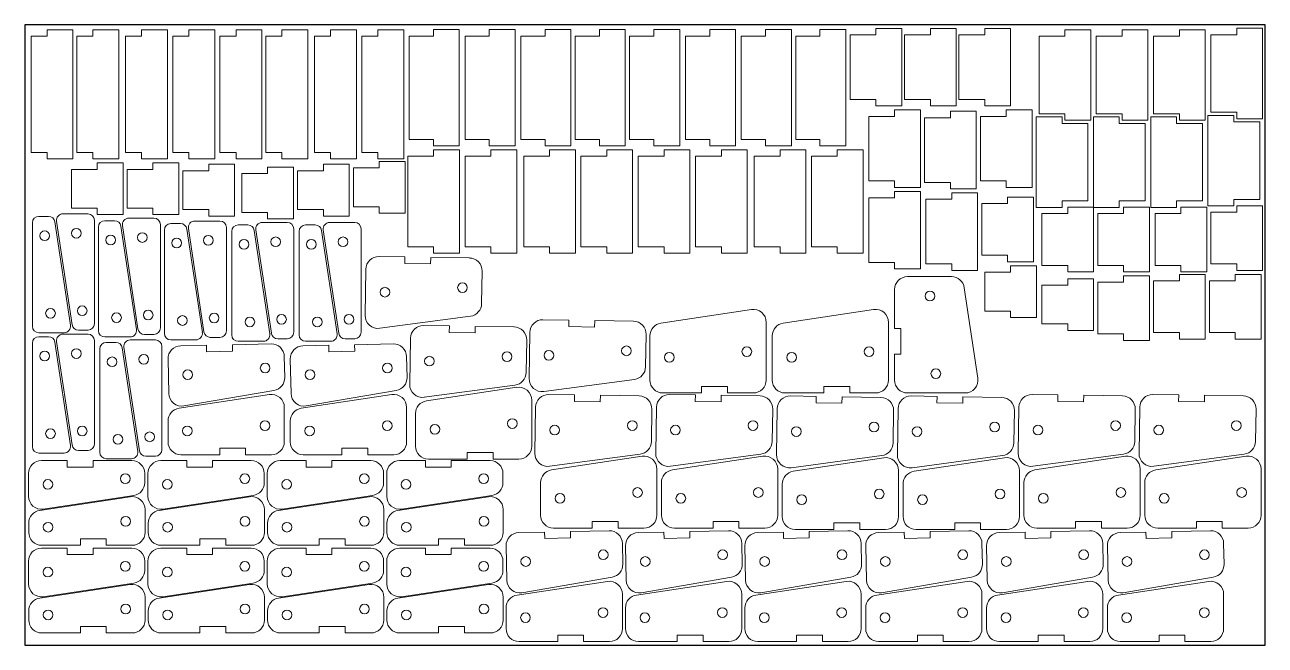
# Model space of a CAD drawing. Header units: inches. Extents: x 0 to 73.3, y 0 to 24.6.
# Drawn here: x 24.66 to 48.66, y 0.06 to 12.06 of the extents above; entities that cross this region are included whole.
import ezdxf

# ---------------------------------------------------------------- set-up
doc = ezdxf.new("R2010")
doc.units = ezdxf.units.IN
doc.header["$MEASUREMENT"] = 0

msp = doc.modelspace()

# ---------------------------------------------------------------- linework, layer by layer
at = {"color": 7, "linetype": 'Continuous', "lineweight": 15}
for p, q in [((24.785, 11.838), (25.097, 11.838)), ((24.785, 9.588), (24.785, 11.838)), ((25.597, 11.963), (25.097, 11.963)), ((25.097, 11.963), (25.097, 11.838)), ((25.597, 9.463), (25.597, 11.963)), ((25.671, 11.838), (25.984, 11.838)), ((25.671, 9.588), (25.671, 11.838)), ((26.484, 11.963), (25.984, 11.963)), ((25.984, 11.963), (25.984, 11.838)), ((26.484, 9.463), (26.484, 11.963)), ((26.613, 11.838), (26.925, 11.838)), ((26.613, 9.588), (26.613, 11.838)), ((27.425, 11.963), (26.925, 11.963)), ((26.925, 11.963), (26.925, 11.838)), ((27.425, 9.463), (27.425, 11.963)), ((27.527, 11.838), (27.839, 11.838)), ((27.527, 9.588), (27.527, 11.838)), ((28.339, 11.963), (27.839, 11.963)), ((27.839, 11.963), (27.839, 11.838)), ((28.339, 9.463), (28.339, 11.963)), ((28.441, 11.838), (28.754, 11.838)), ((28.441, 9.588), (28.441, 11.838)), ((29.254, 11.963), (28.754, 11.963)), ((28.754, 11.963), (28.754, 11.838)), ((29.254, 9.463), (29.254, 11.963)), ((29.327, 11.838), (29.64, 11.838)), ((29.327, 9.588), (29.327, 11.838)), ((30.14, 11.963), (29.64, 11.963)), ((29.64, 11.963), (29.64, 11.838)), ((30.14, 9.463), (30.14, 11.963)), ((30.269, 11.838), (30.582, 11.838)), ((30.269, 9.588), (30.269, 11.838)), ((31.082, 11.963), (30.582, 11.963)), ((30.582, 11.963), (30.582, 11.838)), ((31.082, 9.463), (31.082, 11.963)), ((31.183, 11.838), (31.496, 11.838)), ((31.183, 9.588), (31.183, 11.838)), ((31.996, 11.963), (31.496, 11.963)), ((31.496, 11.963), (31.496, 11.838)), ((31.996, 9.463), (31.996, 11.963)), ((32.102, 11.839), (32.571, 11.839)), ((32.102, 9.839), (32.102, 11.839)), ((33.071, 11.964), (32.571, 11.964)), ((32.571, 11.964), (32.571, 11.839)), ((33.071, 9.714), (33.071, 11.964)), ((33.182, 11.839), (33.651, 11.839)), ((33.182, 9.839), (33.182, 11.839)), ((34.151, 11.964), (33.651, 11.964)), ((33.651, 11.964), (33.651, 11.839)), ((34.151, 9.714), (34.151, 11.964)), ((34.262, 11.839), (34.731, 11.839)), ((34.262, 9.839), (34.262, 11.839)), ((35.231, 11.964), (34.731, 11.964)), ((34.731, 11.964), (34.731, 11.839)), ((35.231, 9.714), (35.231, 11.964)), ((35.315, 11.839), (35.784, 11.839)), ((35.315, 9.839), (35.315, 11.839)), ((36.284, 11.964), (35.784, 11.964)), ((35.784, 11.964), (35.784, 11.839)), ((36.284, 9.714), (36.284, 11.964)), ((36.367, 11.839), (36.836, 11.839)), ((36.367, 9.839), (36.367, 11.839)), ((37.336, 11.964), (36.836, 11.964)), ((36.836, 11.964), (36.836, 11.839)), ((37.336, 9.714), (37.336, 11.964)), ((37.448, 11.839), (37.916, 11.839)), ((37.448, 9.839), (37.448, 11.839)), ((38.416, 11.964), (37.916, 11.964)), ((37.916, 11.964), (37.916, 11.839)), ((38.416, 9.714), (38.416, 11.964)), ((38.528, 11.839), (38.997, 11.839)), ((38.528, 9.839), (38.528, 11.839)), ((39.497, 11.964), (38.997, 11.964)), ((38.997, 11.964), (38.997, 11.839)), ((39.497, 9.714), (39.497, 11.964)), ((39.581, 11.839), (40.049, 11.839)), ((39.581, 9.839), (39.581, 11.839)), ((40.549, 11.964), (40.049, 11.964)), ((40.049, 11.964), (40.049, 11.839)), ((40.549, 9.714), (40.549, 11.964)), ((40.633, 11.864), (41.133, 11.864)), ((40.633, 11.864), (40.633, 10.614)), ((41.633, 11.989), (41.133, 11.989)), ((41.133, 11.989), (41.133, 11.864)), ((41.633, 11.989), (41.633, 10.489)), ((41.686, 11.864), (42.186, 11.864)), ((41.686, 11.864), (41.686, 10.614)), ((42.686, 11.989), (42.186, 11.989)), ((42.186, 11.989), (42.186, 11.864)), ((42.686, 11.989), (42.686, 10.489)), ((42.738, 11.864), (43.238, 11.864)), ((42.738, 11.864), (42.738, 10.614)), ((43.738, 11.989), (43.238, 11.989)), ((43.238, 11.989), (43.238, 11.864)), ((43.738, 11.989), (43.738, 10.489)), ((44.289, 11.837), (44.789, 11.837)), ((44.289, 11.837), (44.289, 10.337)), ((45.289, 11.962), (44.789, 11.962)), ((44.789, 11.962), (44.789, 11.837)), ((45.289, 11.962), (45.289, 10.212)), ((45.397, 11.837), (45.897, 11.837)), ((45.397, 11.837), (45.397, 10.337)), ((46.397, 11.962), (45.897, 11.962)), ((45.897, 11.962), (45.897, 11.837)), ((46.397, 11.962), (46.397, 10.212)), ((46.505, 11.837), (47.005, 11.837)), ((46.505, 11.837), (46.505, 10.337)), ((47.505, 11.962), (47.005, 11.962)), ((47.005, 11.962), (47.005, 11.837)), ((47.505, 11.962), (47.505, 10.212)), ((47.613, 11.865), (48.113, 11.865)), ((47.613, 11.865), (47.613, 10.365)), ((48.613, 11.99), (48.113, 11.99)), ((48.113, 11.99), (48.113, 11.865)), ((48.613, 11.99), (48.613, 10.24)), ((40.633, 10.614), (41.133, 10.614)), ((41.133, 10.489), (41.133, 10.614)), ((41.686, 10.614), (42.186, 10.614)), ((42.186, 10.489), (42.186, 10.614)), ((42.738, 10.614), (43.238, 10.614)), ((43.238, 10.489), (43.238, 10.614)), ((41.633, 10.489), (41.133, 10.489)), ((41.993, 10.412), (41.493, 10.412)), ((41.493, 10.412), (41.493, 10.287)), ((41.993, 10.412), (41.993, 8.912)), ((42.686, 10.489), (42.186, 10.489)), ((43.073, 10.385), (42.573, 10.385)), ((42.573, 10.385), (42.573, 10.26)), ((43.073, 10.385), (43.073, 8.885)), ((43.738, 10.489), (43.238, 10.489)), ((44.154, 10.412), (43.654, 10.412)), ((43.654, 10.412), (43.654, 10.287)), ((44.154, 10.412), (44.154, 8.912)), ((44.289, 10.337), (44.789, 10.337)), ((44.789, 10.212), (44.789, 10.337)), ((45.397, 10.337), (45.897, 10.337)), ((45.897, 10.212), (45.897, 10.337)), ((46.505, 10.337), (47.005, 10.337)), ((47.005, 10.212), (47.005, 10.337)), ((47.613, 10.365), (48.113, 10.365)), ((48.113, 10.24), (48.113, 10.365)), ((40.993, 10.287), (41.493, 10.287)), ((40.993, 10.287), (40.993, 9.037)), ((42.073, 10.26), (42.573, 10.26)), ((42.073, 10.26), (42.073, 9.01)), ((43.154, 10.287), (43.654, 10.287)), ((43.154, 10.287), (43.154, 9.037)), ((44.234, 10.275), (44.734, 10.275)), ((44.234, 8.525), (44.234, 10.275)), ((44.734, 10.275), (44.734, 10.15)), ((45.234, 10.15), (44.734, 10.15)), ((45.289, 10.212), (44.789, 10.212)), ((45.234, 8.65), (45.234, 10.15)), ((45.342, 10.275), (45.842, 10.275)), ((45.342, 8.525), (45.342, 10.275)), ((45.842, 10.275), (45.842, 10.15)), ((46.342, 10.15), (45.842, 10.15)), ((46.397, 10.212), (45.897, 10.212)), ((46.342, 8.65), (46.342, 10.15)), ((46.45, 10.275), (46.95, 10.275)), ((46.45, 8.525), (46.45, 10.275)), ((46.95, 10.275), (46.95, 10.15)), ((47.45, 10.15), (46.95, 10.15)), ((47.505, 10.212), (47.005, 10.212)), ((47.45, 8.65), (47.45, 10.15)), ((47.558, 10.303), (48.058, 10.303)), ((47.558, 8.553), (47.558, 10.303)), ((48.058, 10.303), (48.058, 10.178)), ((48.558, 10.178), (48.058, 10.178)), ((48.613, 10.24), (48.113, 10.24)), ((48.558, 8.678), (48.558, 10.178)), ((32.571, 9.839), (32.102, 9.839)), ((32.571, 9.839), (32.571, 9.714)), ((33.071, 9.714), (32.571, 9.714)), ((33.074, 9.64), (32.574, 9.64)), ((32.574, 9.64), (32.574, 9.515)), ((33.074, 9.64), (33.074, 7.64)), ((33.651, 9.839), (33.182, 9.839)), ((33.651, 9.839), (33.651, 9.714)), ((34.151, 9.714), (33.651, 9.714)), ((34.182, 9.64), (33.682, 9.64)), ((33.682, 9.64), (33.682, 9.515)), ((34.182, 9.64), (34.182, 7.64)), ((34.731, 9.839), (34.262, 9.839)), ((34.731, 9.839), (34.731, 9.714)), ((35.231, 9.714), (34.731, 9.714)), ((35.318, 9.64), (34.818, 9.64)), ((34.818, 9.64), (34.818, 9.515)), ((35.784, 9.839), (35.315, 9.839)), ((35.318, 9.64), (35.318, 7.64)), ((35.784, 9.839), (35.784, 9.714)), ((36.284, 9.714), (35.784, 9.714)), ((36.426, 9.64), (35.926, 9.64)), ((35.926, 9.64), (35.926, 9.515)), ((36.836, 9.839), (36.367, 9.839)), ((36.426, 9.64), (36.426, 7.64)), ((36.836, 9.839), (36.836, 9.714)), ((37.336, 9.714), (36.836, 9.714)), ((37.534, 9.64), (37.034, 9.64)), ((37.034, 9.64), (37.034, 9.515)), ((37.916, 9.839), (37.448, 9.839)), ((37.534, 9.64), (37.534, 7.64)), ((37.916, 9.839), (37.916, 9.714)), ((38.416, 9.714), (37.916, 9.714)), ((38.642, 9.64), (38.142, 9.64)), ((38.142, 9.64), (38.142, 9.515)), ((38.997, 9.839), (38.528, 9.839)), ((38.642, 9.64), (38.642, 7.64)), ((38.997, 9.839), (38.997, 9.714)), ((39.497, 9.714), (38.997, 9.714)), ((39.777, 9.64), (39.277, 9.64)), ((39.277, 9.64), (39.277, 9.515)), ((40.049, 9.839), (39.581, 9.839)), ((39.777, 9.64), (39.777, 7.64)), ((40.049, 9.839), (40.049, 9.714)), ((40.549, 9.714), (40.049, 9.714)), ((40.885, 9.64), (40.385, 9.64)), ((40.385, 9.64), (40.385, 9.515)), ((40.885, 9.64), (40.885, 7.64)), ((25.097, 9.588), (24.785, 9.588)), ((25.097, 9.463), (25.097, 9.588)), ((25.597, 9.463), (25.097, 9.463)), ((25.984, 9.588), (25.671, 9.588)), ((25.984, 9.463), (25.984, 9.588)), ((26.484, 9.463), (25.984, 9.463)), ((26.565, 9.387), (26.065, 9.387)), ((26.065, 9.387), (26.065, 9.262)), ((26.565, 9.387), (26.565, 8.387)), ((26.925, 9.588), (26.613, 9.588)), ((26.925, 9.463), (26.925, 9.588)), ((27.425, 9.463), (26.925, 9.463)), ((27.645, 9.387), (27.145, 9.387)), ((27.145, 9.387), (27.145, 9.262)), ((27.839, 9.588), (27.527, 9.588)), ((27.645, 9.387), (27.645, 8.387)), ((27.839, 9.463), (27.839, 9.588)), ((28.339, 9.463), (27.839, 9.463)), ((28.754, 9.588), (28.441, 9.588)), ((28.754, 9.463), (28.754, 9.588)), ((29.254, 9.463), (28.754, 9.463)), ((29.64, 9.588), (29.327, 9.588)), ((29.64, 9.463), (29.64, 9.588)), ((30.14, 9.463), (29.64, 9.463)), ((30.582, 9.588), (30.269, 9.588)), ((30.582, 9.463), (30.582, 9.588)), ((31.082, 9.463), (30.582, 9.463)), ((31.496, 9.588), (31.183, 9.588)), ((31.496, 9.463), (31.496, 9.588)), ((31.996, 9.463), (31.496, 9.463)), ((32.022, 9.414), (31.522, 9.414)), ((31.522, 9.414), (31.522, 9.289)), ((32.022, 9.414), (32.022, 8.414)), ((32.074, 9.515), (32.574, 9.515)), ((32.074, 9.515), (32.074, 7.765)), ((33.182, 9.515), (33.682, 9.515)), ((33.182, 9.515), (33.182, 7.765)), ((34.318, 9.515), (34.818, 9.515)), ((34.318, 9.515), (34.318, 7.765)), ((35.426, 9.515), (35.926, 9.515)), ((35.426, 9.515), (35.426, 7.765)), ((36.534, 9.515), (37.034, 9.515)), ((36.534, 9.515), (36.534, 7.765)), ((37.642, 9.515), (38.142, 9.515)), ((37.642, 9.515), (37.642, 7.765)), ((38.777, 9.515), (39.277, 9.515)), ((38.777, 9.515), (38.777, 7.765)), ((39.885, 9.515), (40.385, 9.515)), ((39.885, 9.515), (39.885, 7.765)), ((25.565, 9.262), (26.065, 9.262)), ((25.565, 9.262), (25.565, 8.512)), ((26.645, 9.262), (27.145, 9.262)), ((26.645, 9.262), (26.645, 8.512)), ((27.725, 9.234), (28.225, 9.234)), ((27.725, 9.234), (27.725, 8.484)), ((28.725, 9.359), (28.225, 9.359)), ((28.225, 9.359), (28.225, 9.234)), ((28.725, 9.359), (28.725, 8.359)), ((28.861, 9.179), (29.361, 9.179)), ((28.861, 9.179), (28.861, 8.429)), ((29.861, 9.304), (29.361, 9.304)), ((29.361, 9.304), (29.361, 9.179)), ((29.861, 9.304), (29.861, 8.304)), ((29.941, 9.234), (30.441, 9.234)), ((29.941, 9.234), (29.941, 8.484)), ((30.941, 9.359), (30.441, 9.359)), ((30.441, 9.359), (30.441, 9.234)), ((30.941, 9.359), (30.941, 8.359)), ((31.022, 9.289), (31.522, 9.289)), ((31.022, 9.289), (31.022, 8.539)), ((40.993, 9.037), (41.493, 9.037)), ((41.493, 8.912), (41.493, 9.037)), ((41.993, 8.912), (41.493, 8.912)), ((42.073, 9.01), (42.573, 9.01)), ((42.573, 8.885), (42.573, 9.01)), ((43.073, 8.885), (42.573, 8.885)), ((43.154, 9.037), (43.654, 9.037)), ((43.654, 8.912), (43.654, 9.037)), ((44.154, 8.912), (43.654, 8.912)), ((40.993, 8.711), (41.493, 8.711)), ((40.993, 8.711), (40.993, 7.461)), ((41.993, 8.836), (41.493, 8.836)), ((41.493, 8.836), (41.493, 8.711)), ((41.993, 8.836), (41.993, 7.336)), ((42.101, 8.683), (42.601, 8.683)), ((42.101, 8.683), (42.101, 7.433)), ((43.101, 8.808), (42.601, 8.808)), ((42.601, 8.808), (42.601, 8.683)), ((43.101, 8.808), (43.101, 7.308)), ((44.181, 8.724), (43.681, 8.724)), ((43.681, 8.724), (43.681, 8.599)), ((44.181, 8.724), (44.181, 7.474)), ((44.734, 8.525), (44.734, 8.65)), ((45.234, 8.65), (44.734, 8.65)), ((45.842, 8.525), (45.842, 8.65)), ((46.342, 8.65), (45.842, 8.65)), ((46.95, 8.525), (46.95, 8.65)), ((47.45, 8.65), (46.95, 8.65)), ((48.058, 8.553), (48.058, 8.678)), ((48.558, 8.678), (48.058, 8.678)), ((25.888, 8.401), (25.402, 8.401)), ((25.565, 8.512), (26.065, 8.512)), ((26.065, 8.387), (26.065, 8.512)), ((26.645, 8.512), (27.145, 8.512)), ((27.145, 8.387), (27.145, 8.512)), ((27.725, 8.484), (28.225, 8.484)), ((28.225, 8.359), (28.225, 8.484)), ((28.861, 8.429), (29.361, 8.429)), ((29.361, 8.304), (29.361, 8.429)), ((29.941, 8.484), (30.441, 8.484)), ((30.441, 8.359), (30.441, 8.484)), ((31.022, 8.539), (31.522, 8.539)), ((31.522, 8.414), (31.522, 8.539)), ((32.022, 8.414), (31.522, 8.414)), ((43.181, 8.599), (43.681, 8.599)), ((43.181, 8.599), (43.181, 7.599)), ((44.234, 8.525), (44.734, 8.525)), ((44.345, 8.405), (44.845, 8.405)), ((44.345, 8.405), (44.345, 7.405)), ((45.345, 8.53), (44.845, 8.53)), ((44.845, 8.53), (44.845, 8.405)), ((45.342, 8.525), (45.842, 8.525)), ((45.345, 8.53), (45.345, 7.28)), ((45.425, 8.405), (45.925, 8.405)), ((45.425, 8.405), (45.425, 7.405)), ((46.425, 8.53), (45.925, 8.53)), ((45.925, 8.53), (45.925, 8.405)), ((46.425, 8.53), (46.425, 7.28)), ((46.45, 8.525), (46.95, 8.525)), ((46.533, 8.405), (47.033, 8.405)), ((46.533, 8.405), (46.533, 7.405)), ((47.533, 8.53), (47.033, 8.53)), ((47.033, 8.53), (47.033, 8.405)), ((47.533, 8.53), (47.533, 7.28)), ((47.558, 8.553), (48.058, 8.553)), ((47.613, 8.433), (48.113, 8.433)), ((47.613, 8.433), (47.613, 7.433)), ((48.613, 8.558), (48.113, 8.558)), ((48.113, 8.558), (48.113, 8.433)), ((48.613, 8.558), (48.613, 7.308)), ((24.812, 6.227), (24.812, 8.227)), ((25.124, 8.352), (24.937, 8.352)), ((25.247, 8.245), (25.547, 6.245)), ((25.578, 6.257), (25.278, 8.257)), ((26.013, 8.276), (26.013, 6.276)), ((26.565, 8.387), (26.065, 8.387)), ((26.4, 8.269), (26.214, 8.269)), ((26.523, 8.162), (26.823, 6.162)), ((26.854, 6.174), (26.554, 8.174)), ((27.164, 8.318), (26.678, 8.318)), ((27.645, 8.387), (27.145, 8.387)), ((27.289, 8.193), (27.289, 6.193)), ((27.676, 8.213), (27.49, 8.213)), ((28.44, 8.262), (27.954, 8.262)), ((28.725, 8.359), (28.225, 8.359)), ((28.98, 8.186), (28.794, 8.186)), ((29.744, 8.235), (29.258, 8.235)), ((29.861, 8.304), (29.361, 8.304)), ((30.284, 8.186), (30.098, 8.186)), ((30.941, 8.359), (30.441, 8.359)), ((31.048, 8.235), (30.562, 8.235)), ((26.089, 6.144), (26.089, 8.144)), ((27.365, 6.088), (27.365, 8.088)), ((27.8, 8.107), (28.1, 6.107)), ((28.131, 6.119), (27.831, 8.119)), ((28.565, 8.137), (28.565, 6.137)), ((28.669, 6.061), (28.669, 8.061)), ((29.104, 8.079), (29.404, 6.079)), ((29.435, 6.091), (29.135, 8.091)), ((29.869, 8.11), (29.869, 6.11)), ((29.973, 6.061), (29.973, 8.061)), ((30.407, 8.079), (30.707, 6.079)), ((30.739, 6.091), (30.439, 8.091)), ((31.173, 8.11), (31.173, 6.11)), ((32.074, 7.765), (32.574, 7.765)), ((32.574, 7.64), (32.574, 7.765)), ((33.182, 7.765), (33.682, 7.765)), ((33.682, 7.64), (33.682, 7.765)), ((34.318, 7.765), (34.818, 7.765)), ((34.818, 7.64), (34.818, 7.765)), ((35.426, 7.765), (35.926, 7.765)), ((35.926, 7.64), (35.926, 7.765)), ((36.534, 7.765), (37.034, 7.765)), ((37.034, 7.64), (37.034, 7.765)), ((37.642, 7.765), (38.142, 7.765)), ((38.142, 7.64), (38.142, 7.765)), ((38.777, 7.765), (39.277, 7.765)), ((39.277, 7.64), (39.277, 7.765)), ((39.885, 7.765), (40.385, 7.765)), ((40.385, 7.64), (40.385, 7.765)), ((31.518, 7.575), (32.018, 7.567)), ((32.018, 7.567), (32.016, 7.442)), ((32.516, 7.434), (32.016, 7.442)), ((32.518, 7.559), (32.516, 7.434)), ((32.518, 7.559), (33.267, 7.547)), ((33.074, 7.64), (32.574, 7.64)), ((34.182, 7.64), (33.682, 7.64)), ((35.318, 7.64), (34.818, 7.64)), ((36.426, 7.64), (35.926, 7.64)), ((37.534, 7.64), (37.034, 7.64)), ((38.642, 7.64), (38.142, 7.64)), ((39.777, 7.64), (39.277, 7.64)), ((40.885, 7.64), (40.385, 7.64)), ((40.993, 7.461), (41.493, 7.461)), ((41.493, 7.336), (41.493, 7.461)), ((43.181, 7.599), (43.681, 7.599)), ((43.681, 7.474), (43.681, 7.599)), ((44.181, 7.474), (43.681, 7.474)), ((31.249, 6.439), (31.264, 7.329)), ((33.503, 6.665), (33.513, 7.293)), ((41.993, 7.336), (41.493, 7.336)), ((42.101, 7.433), (42.601, 7.433)), ((42.601, 7.308), (42.601, 7.433)), ((43.101, 7.308), (42.601, 7.308)), ((43.237, 7.27), (43.737, 7.27)), ((43.237, 7.27), (43.237, 6.52)), ((44.237, 7.395), (43.737, 7.395)), ((43.737, 7.395), (43.737, 7.27)), ((44.237, 7.395), (44.237, 6.395)), ((44.345, 7.405), (44.845, 7.405)), ((44.845, 7.28), (44.845, 7.405)), ((45.345, 7.28), (44.845, 7.28)), ((45.425, 7.405), (45.925, 7.405)), ((45.925, 7.28), (45.925, 7.405)), ((46.425, 7.28), (45.925, 7.28)), ((46.425, 7.203), (45.925, 7.203)), ((45.925, 7.203), (45.925, 7.078)), ((46.425, 7.203), (46.425, 5.953)), ((46.533, 7.405), (47.033, 7.405)), ((47.505, 7.23), (47.005, 7.23)), ((47.005, 7.23), (47.005, 7.105)), ((47.033, 7.28), (47.033, 7.405)), ((47.533, 7.28), (47.033, 7.28)), ((47.505, 7.23), (47.505, 5.98)), ((47.613, 7.433), (48.113, 7.433)), ((48.586, 7.23), (48.086, 7.23)), ((48.086, 7.23), (48.086, 7.105)), ((48.113, 7.308), (48.113, 7.433)), ((48.613, 7.308), (48.113, 7.308)), ((48.586, 7.23), (48.586, 5.98)), ((42.595, 7.186), (41.742, 7.186)), ((42.843, 6.973), (43.105, 5.223)), ((44.345, 7.021), (44.845, 7.021)), ((44.345, 7.021), (44.345, 6.271)), ((45.345, 7.146), (44.845, 7.146)), ((44.845, 7.146), (44.845, 7.021)), ((45.345, 7.146), (45.345, 6.146)), ((45.425, 7.078), (45.925, 7.078)), ((45.425, 7.078), (45.425, 6.078)), ((46.505, 7.105), (47.005, 7.105)), ((46.505, 7.105), (46.505, 6.105)), ((47.586, 7.105), (48.086, 7.105)), ((47.586, 7.105), (47.586, 6.105)), ((41.492, 6.186), (41.492, 6.936)), ((36.973, 6.287), (38.723, 6.549)), ((39.339, 6.287), (41.089, 6.549)), ((43.237, 6.52), (43.737, 6.52)), ((43.737, 6.395), (43.737, 6.52)), ((33.286, 6.421), (31.532, 6.187)), ((32.381, 6.241), (32.88, 6.233)), ((34.691, 6.352), (35.191, 6.344)), ((35.191, 6.344), (35.189, 6.219)), ((35.691, 6.336), (35.689, 6.211)), ((35.691, 6.336), (36.44, 6.324)), ((39.01, 6.302), (39.01, 5.186)), ((41.376, 6.302), (41.376, 5.186)), ((44.237, 6.395), (43.737, 6.395)), ((44.345, 6.271), (44.845, 6.271)), ((44.845, 6.146), (44.845, 6.271)), ((24.937, 6.102), (25.424, 6.102)), ((25.124, 6.025), (24.937, 6.025)), ((25.888, 6.074), (25.402, 6.074)), ((25.702, 6.151), (25.888, 6.151)), ((26.214, 6.019), (26.7, 6.019)), ((26.978, 6.068), (27.164, 6.068)), ((28.254, 6.012), (28.44, 6.012)), ((32.88, 6.233), (32.878, 6.108)), ((33.378, 6.1), (32.878, 6.108)), ((33.38, 6.225), (33.378, 6.1)), ((33.38, 6.225), (34.13, 6.213)), ((34.422, 5.216), (34.437, 6.107)), ((35.689, 6.211), (35.189, 6.219)), ((36.676, 5.442), (36.686, 6.07)), ((36.76, 6.04), (36.76, 5.186)), ((39.126, 6.04), (39.126, 5.186)), ((41.492, 6.186), (41.617, 6.186)), ((41.617, 6.186), (41.617, 5.686)), ((45.345, 6.146), (44.845, 6.146)), ((45.425, 6.078), (45.925, 6.078)), ((45.925, 5.953), (45.925, 6.078)), ((46.505, 6.105), (47.005, 6.105)), ((47.005, 5.98), (47.005, 6.105)), ((47.586, 6.105), (48.086, 6.105)), ((48.086, 5.98), (48.086, 6.105)), ((24.812, 3.9), (24.812, 5.9)), ((25.247, 5.918), (25.547, 3.918)), ((25.578, 3.93), (25.278, 5.93)), ((26.013, 5.949), (26.013, 3.949)), ((26.116, 3.789), (26.116, 5.789)), ((26.427, 5.914), (26.241, 5.914)), ((26.551, 5.807), (26.851, 3.807)), ((26.882, 3.819), (26.582, 5.819)), ((27.192, 5.963), (26.706, 5.963)), ((27.317, 5.838), (27.317, 3.838)), ((27.49, 5.963), (27.976, 5.963)), ((27.681, 5.848), (28.181, 5.858)), ((28.181, 5.858), (28.183, 5.734)), ((28.681, 5.869), (29.431, 5.884)), ((28.681, 5.869), (28.683, 5.744)), ((28.794, 5.936), (29.28, 5.936)), ((29.558, 5.985), (29.744, 5.985)), ((30.047, 5.848), (30.547, 5.858)), ((30.098, 5.936), (30.584, 5.936)), ((30.547, 5.858), (30.549, 5.734)), ((30.862, 5.985), (31.048, 5.985)), ((31.047, 5.869), (31.796, 5.884)), ((31.047, 5.869), (31.049, 5.744)), ((32.112, 5.105), (32.127, 5.995)), ((34.366, 5.331), (34.376, 5.959)), ((46.425, 5.953), (45.925, 5.953)), ((47.505, 5.98), (47.005, 5.98)), ((48.586, 5.98), (48.086, 5.98)), ((27.45, 4.927), (27.436, 5.593)), ((28.683, 5.744), (28.183, 5.734)), ((29.694, 5.236), (29.686, 5.64)), ((29.816, 4.927), (29.802, 5.593)), ((31.049, 5.744), (30.549, 5.734)), ((32.06, 5.236), (32.052, 5.64)), ((41.492, 5.686), (41.617, 5.686)), ((41.492, 5.186), (41.492, 5.686)), ((34.149, 5.087), (32.395, 4.853)), ((32.436, 4.783), (34.186, 5.046)), ((36.459, 5.198), (34.705, 4.964)), ((37.76, 4.936), (37.76, 5.061)), ((37.76, 5.061), (38.26, 5.061)), ((38.26, 4.936), (38.26, 5.061)), ((40.126, 4.936), (40.126, 5.061)), ((40.126, 5.061), (40.626, 5.061)), ((40.626, 4.936), (40.626, 5.061)), ((27.649, 4.642), (29.399, 4.904)), ((29.486, 4.985), (27.742, 4.686)), ((30.015, 4.642), (31.765, 4.904)), ((31.852, 4.985), (30.108, 4.686)), ((34.802, 4.907), (35.302, 4.899)), ((35.302, 4.899), (35.3, 4.774)), ((35.802, 4.891), (35.8, 4.766)), ((35.802, 4.891), (36.552, 4.879)), ((37.76, 4.936), (37.01, 4.936)), ((37.14, 4.907), (37.64, 4.899)), ((37.64, 4.899), (37.638, 4.774)), ((38.14, 4.891), (38.138, 4.766)), ((38.14, 4.891), (38.89, 4.879)), ((38.76, 4.936), (38.26, 4.936)), ((40.126, 4.936), (39.376, 4.936)), ((39.478, 4.879), (39.978, 4.871)), ((39.978, 4.871), (39.976, 4.746)), ((40.478, 4.863), (40.476, 4.738)), ((40.478, 4.863), (41.228, 4.851)), ((41.126, 4.936), (40.626, 4.936)), ((42.858, 4.936), (41.742, 4.936)), ((41.816, 4.879), (42.316, 4.871)), ((42.316, 4.871), (42.314, 4.746)), ((42.816, 4.863), (42.814, 4.738)), ((42.816, 4.863), (43.566, 4.851)), ((44.154, 4.907), (44.654, 4.899)), ((44.654, 4.899), (44.652, 4.774)), ((45.154, 4.891), (45.152, 4.766)), ((45.154, 4.891), (45.904, 4.879)), ((46.492, 4.907), (46.992, 4.899)), ((46.992, 4.899), (46.99, 4.774)), ((47.492, 4.891), (47.49, 4.766)), ((47.492, 4.891), (48.242, 4.879)), ((29.686, 4.657), (29.686, 3.991)), ((32.052, 4.657), (32.052, 3.991)), ((34.474, 4.798), (34.474, 3.908)), ((34.534, 3.77), (34.548, 4.661)), ((35.8, 4.766), (35.3, 4.774)), ((36.788, 3.997), (36.798, 4.625)), ((36.872, 3.77), (36.886, 4.661)), ((38.138, 4.766), (37.638, 4.774)), ((39.126, 3.997), (39.136, 4.625)), ((39.21, 3.743), (39.224, 4.633)), ((40.476, 4.738), (39.976, 4.746)), ((41.464, 3.969), (41.474, 4.597)), ((41.548, 3.743), (41.562, 4.633)), ((42.814, 4.738), (42.314, 4.746)), ((43.802, 3.969), (43.812, 4.597)), ((43.886, 3.77), (43.9, 4.661)), ((45.152, 4.766), (44.652, 4.774)), ((46.14, 3.997), (46.15, 4.625)), ((46.224, 3.77), (46.238, 4.661)), ((47.49, 4.766), (46.99, 4.774)), ((48.478, 3.997), (48.488, 4.625)), ((27.436, 4.394), (27.436, 3.991)), ((29.802, 4.394), (29.802, 3.991)), ((32.224, 4.536), (32.224, 3.908)), ((28.436, 3.741), (28.436, 3.866)), ((28.436, 3.866), (28.936, 3.866)), ((28.936, 3.741), (28.936, 3.866)), ((30.802, 3.741), (30.802, 3.866)), ((30.802, 3.866), (31.302, 3.866)), ((31.302, 3.741), (31.302, 3.866)), ((24.937, 3.775), (25.424, 3.775)), ((24.986, 3.629), (25.486, 3.629)), ((25.486, 3.629), (25.486, 3.504)), ((25.702, 3.824), (25.888, 3.824)), ((25.986, 3.629), (26.736, 3.629)), ((25.986, 3.629), (25.986, 3.504)), ((26.241, 3.664), (26.727, 3.664)), ((27.006, 3.713), (27.192, 3.713)), ((27.297, 3.629), (27.797, 3.629)), ((28.436, 3.741), (27.686, 3.741)), ((27.797, 3.629), (27.797, 3.504)), ((28.297, 3.629), (29.047, 3.629)), ((28.297, 3.629), (28.297, 3.504)), ((29.436, 3.741), (28.936, 3.741)), ((29.607, 3.629), (30.107, 3.629)), ((30.802, 3.741), (30.052, 3.741)), ((30.107, 3.629), (30.107, 3.504)), ((30.607, 3.629), (31.357, 3.629)), ((30.607, 3.629), (30.607, 3.504)), ((31.802, 3.741), (31.302, 3.741)), ((31.917, 3.629), (32.417, 3.629)), ((32.417, 3.629), (32.417, 3.504)), ((33.224, 3.658), (32.474, 3.658)), ((32.917, 3.629), (33.667, 3.629)), ((32.917, 3.629), (32.917, 3.504)), ((33.224, 3.658), (33.224, 3.783)), ((33.224, 3.783), (33.724, 3.783)), ((33.724, 3.658), (33.724, 3.783)), ((34.224, 3.658), (33.724, 3.658)), ((36.571, 3.753), (34.817, 3.519)), ((34.858, 3.449), (36.608, 3.712)), ((38.909, 3.753), (37.155, 3.519)), ((37.196, 3.449), (38.946, 3.712)), ((41.247, 3.725), (39.493, 3.491)), ((39.534, 3.421), (41.284, 3.684)), ((43.585, 3.725), (41.831, 3.491)), ((41.872, 3.421), (43.622, 3.684)), ((45.923, 3.753), (44.169, 3.519)), ((44.21, 3.449), (45.96, 3.712)), ((48.261, 3.753), (46.507, 3.519)), ((46.548, 3.449), (48.298, 3.712)), ((24.736, 2.938), (24.736, 3.379)), ((25.986, 3.504), (25.486, 3.504)), ((26.986, 3.201), (26.986, 3.379)), ((27.047, 2.938), (27.047, 3.379)), ((28.297, 3.504), (27.797, 3.504)), ((29.297, 3.201), (29.297, 3.379)), ((29.357, 2.938), (29.357, 3.379)), ((30.607, 3.504), (30.107, 3.504)), ((31.607, 3.201), (31.607, 3.379)), ((31.667, 2.938), (31.667, 3.379)), ((32.917, 3.504), (32.417, 3.504)), ((33.917, 3.201), (33.917, 3.379)), ((36.895, 3.464), (36.895, 2.573)), ((39.233, 3.464), (39.233, 2.573)), ((41.571, 3.437), (41.571, 2.546)), ((43.909, 3.437), (43.909, 2.546)), ((46.247, 3.464), (46.247, 2.573)), ((48.585, 3.464), (48.585, 2.573)), ((34.645, 3.202), (34.645, 2.573)), ((36.983, 3.202), (36.983, 2.573)), ((39.321, 3.174), (39.321, 2.546)), ((41.659, 3.174), (41.659, 2.546)), ((43.997, 3.202), (43.997, 2.573)), ((46.335, 3.202), (46.335, 2.573)), ((24.954, 2.666), (26.704, 2.928)), ((26.773, 2.953), (25.023, 2.691)), ((27.264, 2.666), (29.014, 2.928)), ((29.084, 2.953), (27.334, 2.691)), ((29.575, 2.666), (31.325, 2.928)), ((31.394, 2.953), (29.644, 2.691)), ((31.885, 2.666), (33.635, 2.928)), ((33.704, 2.953), (31.954, 2.691)), ((26.991, 2.681), (26.991, 2.24)), ((29.302, 2.681), (29.302, 2.24)), ((31.612, 2.681), (31.612, 2.24)), ((33.922, 2.681), (33.922, 2.24)), ((24.741, 2.418), (24.741, 2.24)), ((27.052, 2.418), (27.052, 2.24)), ((29.362, 2.418), (29.362, 2.24)), ((31.672, 2.418), (31.672, 2.24)), ((35.645, 2.323), (35.645, 2.448)), ((35.645, 2.448), (36.145, 2.448)), ((36.145, 2.323), (36.145, 2.448)), ((37.983, 2.323), (37.983, 2.448)), ((37.983, 2.448), (38.483, 2.448)), ((38.483, 2.323), (38.483, 2.448)), ((40.321, 2.296), (40.321, 2.421)), ((40.321, 2.421), (40.821, 2.421)), ((40.821, 2.296), (40.821, 2.421)), ((42.659, 2.296), (42.659, 2.421)), ((42.659, 2.421), (43.159, 2.421)), ((43.159, 2.296), (43.159, 2.421)), ((44.997, 2.323), (44.997, 2.448)), ((44.997, 2.448), (45.497, 2.448)), ((45.497, 2.323), (45.497, 2.448)), ((47.335, 2.323), (47.335, 2.448)), ((47.335, 2.448), (47.835, 2.448)), ((47.835, 2.323), (47.835, 2.448)), ((34.222, 2.235), (34.722, 2.245)), ((34.722, 2.245), (34.724, 2.12)), ((35.645, 2.323), (34.895, 2.323)), ((35.222, 2.256), (35.971, 2.271)), ((35.222, 2.256), (35.224, 2.131)), ((36.645, 2.323), (36.145, 2.323)), ((36.532, 2.235), (37.032, 2.245)), ((37.032, 2.245), (37.034, 2.12)), ((37.983, 2.323), (37.233, 2.323)), ((37.532, 2.256), (38.282, 2.271)), ((37.532, 2.256), (37.534, 2.131)), ((38.983, 2.323), (38.483, 2.323)), ((38.842, 2.235), (39.342, 2.245)), ((39.342, 2.245), (39.345, 2.12)), ((40.321, 2.296), (39.571, 2.296)), ((39.842, 2.256), (40.592, 2.271)), ((39.842, 2.256), (39.844, 2.131)), ((41.321, 2.296), (40.821, 2.296)), ((41.18, 2.235), (41.68, 2.245)), ((41.68, 2.245), (41.683, 2.12)), ((42.659, 2.296), (41.909, 2.296)), ((42.18, 2.256), (42.93, 2.271)), ((42.18, 2.256), (42.182, 2.131)), ((43.659, 2.296), (43.159, 2.296)), ((43.518, 2.235), (44.018, 2.245)), ((44.018, 2.245), (44.021, 2.12)), ((44.997, 2.323), (44.247, 2.323)), ((44.518, 2.256), (45.268, 2.271)), ((44.518, 2.256), (44.52, 2.131)), ((45.997, 2.323), (45.497, 2.323)), ((45.856, 2.235), (46.356, 2.245)), ((46.356, 2.245), (46.359, 2.12)), ((47.335, 2.323), (46.585, 2.323)), ((46.856, 2.256), (47.606, 2.271)), ((46.856, 2.256), (46.858, 2.131)), ((48.335, 2.323), (47.835, 2.323)), ((24.986, 1.934), (25.486, 1.934)), ((25.741, 1.99), (24.991, 1.99)), ((25.486, 1.934), (25.486, 1.809)), ((25.741, 1.99), (25.741, 2.115)), ((25.741, 2.115), (26.241, 2.115)), ((25.986, 1.934), (26.736, 1.934)), ((25.986, 1.934), (25.986, 1.809)), ((26.241, 1.99), (26.241, 2.115)), ((26.741, 1.99), (26.241, 1.99)), ((27.297, 1.934), (27.797, 1.934)), ((28.052, 1.99), (27.302, 1.99)), ((27.797, 1.934), (27.797, 1.809)), ((28.052, 1.99), (28.052, 2.115)), ((28.052, 2.115), (28.552, 2.115)), ((28.297, 1.934), (29.047, 1.934)), ((28.297, 1.934), (28.297, 1.809)), ((28.552, 1.99), (28.552, 2.115)), ((29.052, 1.99), (28.552, 1.99)), ((29.607, 1.934), (30.107, 1.934)), ((30.362, 1.99), (29.612, 1.99)), ((30.107, 1.934), (30.107, 1.809)), ((30.362, 1.99), (30.362, 2.115)), ((30.362, 2.115), (30.862, 2.115)), ((30.607, 1.934), (31.357, 1.934)), ((30.607, 1.934), (30.607, 1.809)), ((30.862, 1.99), (30.862, 2.115)), ((31.362, 1.99), (30.862, 1.99)), ((31.917, 1.934), (32.417, 1.934)), ((32.672, 1.99), (31.922, 1.99)), ((32.417, 1.934), (32.417, 1.809)), ((32.672, 1.99), (32.672, 2.115)), ((32.672, 2.115), (33.172, 2.115)), ((32.917, 1.934), (33.667, 1.934)), ((32.917, 1.934), (32.917, 1.809)), ((33.172, 1.99), (33.172, 2.115)), ((33.672, 1.99), (33.172, 1.99)), ((33.991, 1.314), (33.977, 1.98)), ((35.224, 2.131), (34.724, 2.12)), ((36.235, 1.623), (36.227, 2.026)), ((36.301, 1.314), (36.287, 1.98)), ((37.534, 2.131), (37.034, 2.12)), ((38.545, 1.623), (38.537, 2.026)), ((38.611, 1.314), (38.597, 1.98)), ((39.844, 2.131), (39.345, 2.12)), ((40.855, 1.623), (40.847, 2.026)), ((40.949, 1.314), (40.935, 1.98)), ((42.182, 2.131), (41.683, 2.12)), ((43.193, 1.623), (43.185, 2.026)), ((43.287, 1.314), (43.273, 1.98)), ((44.52, 2.131), (44.021, 2.12)), ((45.531, 1.623), (45.523, 2.026)), ((45.625, 1.314), (45.611, 1.98)), ((46.858, 2.131), (46.359, 2.12)), ((47.869, 1.623), (47.861, 2.026)), ((24.736, 1.243), (24.736, 1.684)), ((25.986, 1.809), (25.486, 1.809)), ((26.986, 1.505), (26.986, 1.684)), ((27.047, 1.243), (27.047, 1.684)), ((28.297, 1.809), (27.797, 1.809)), ((29.297, 1.505), (29.297, 1.684)), ((29.357, 1.243), (29.357, 1.684)), ((30.607, 1.809), (30.107, 1.809)), ((31.607, 1.505), (31.607, 1.684)), ((31.667, 1.243), (31.667, 1.684)), ((32.917, 1.809), (32.417, 1.809)), ((33.917, 1.505), (33.917, 1.684)), ((24.954, 0.97), (26.704, 1.233)), ((26.773, 1.258), (25.023, 0.995)), ((27.264, 0.97), (29.014, 1.233)), ((29.084, 1.258), (27.334, 0.995)), ((29.575, 0.97), (31.325, 1.233)), ((31.394, 1.258), (29.644, 0.995)), ((31.885, 0.97), (33.635, 1.233)), ((33.704, 1.258), (31.954, 0.995)), ((34.19, 1.028), (35.94, 1.291)), ((36.027, 1.371), (34.283, 1.073)), ((36.5, 1.028), (38.25, 1.291)), ((38.337, 1.371), (36.593, 1.073)), ((38.81, 1.028), (40.56, 1.291)), ((40.647, 1.371), (38.903, 1.073)), ((41.148, 1.028), (42.898, 1.291)), ((42.985, 1.371), (41.241, 1.073)), ((43.486, 1.028), (45.236, 1.291)), ((45.323, 1.371), (43.579, 1.073)), ((45.824, 1.028), (47.574, 1.291)), ((47.661, 1.371), (45.917, 1.073)), ((26.991, 0.985), (26.991, 0.544)), ((29.302, 0.985), (29.302, 0.544)), ((31.612, 0.985), (31.612, 0.544)), ((33.922, 0.985), (33.922, 0.544)), ((36.227, 1.044), (36.227, 0.378)), ((38.537, 1.044), (38.537, 0.378)), ((40.847, 1.044), (40.847, 0.378)), ((43.185, 1.044), (43.185, 0.378)), ((45.523, 1.044), (45.523, 0.378)), ((47.861, 1.044), (47.861, 0.378)), ((24.741, 0.723), (24.741, 0.544)), ((27.052, 0.723), (27.052, 0.544)), ((29.362, 0.723), (29.362, 0.544)), ((31.672, 0.723), (31.672, 0.544)), ((33.977, 0.781), (33.977, 0.378)), ((36.287, 0.781), (36.287, 0.378)), ((38.597, 0.781), (38.597, 0.378)), ((40.935, 0.781), (40.935, 0.378)), ((43.273, 0.781), (43.273, 0.378)), ((45.611, 0.781), (45.611, 0.378)), ((25.741, 0.294), (24.991, 0.294)), ((25.741, 0.294), (25.741, 0.419)), ((25.741, 0.419), (26.241, 0.419)), ((26.241, 0.294), (26.241, 0.419)), ((26.741, 0.294), (26.241, 0.294)), ((28.052, 0.294), (27.302, 0.294)), ((28.052, 0.294), (28.052, 0.419)), ((28.052, 0.419), (28.552, 0.419)), ((28.552, 0.294), (28.552, 0.419)), ((29.052, 0.294), (28.552, 0.294)), ((30.362, 0.294), (29.612, 0.294)), ((30.362, 0.294), (30.362, 0.419)), ((30.362, 0.419), (30.862, 0.419)), ((30.862, 0.294), (30.862, 0.419)), ((31.362, 0.294), (30.862, 0.294)), ((32.672, 0.294), (31.922, 0.294)), ((32.672, 0.294), (32.672, 0.419)), ((32.672, 0.419), (33.172, 0.419)), ((33.172, 0.294), (33.172, 0.419)), ((33.672, 0.294), (33.172, 0.294)), ((34.977, 0.128), (34.977, 0.253)), ((34.977, 0.253), (35.477, 0.253)), ((35.477, 0.128), (35.477, 0.253)), ((37.287, 0.128), (37.287, 0.253)), ((37.287, 0.253), (37.787, 0.253)), ((37.787, 0.128), (37.787, 0.253)), ((39.597, 0.128), (39.597, 0.253)), ((39.597, 0.253), (40.097, 0.253)), ((40.097, 0.128), (40.097, 0.253)), ((41.935, 0.128), (41.935, 0.253)), ((41.935, 0.253), (42.435, 0.253)), ((42.435, 0.128), (42.435, 0.253)), ((44.273, 0.128), (44.273, 0.253)), ((44.273, 0.253), (44.773, 0.253)), ((44.773, 0.128), (44.773, 0.253)), ((46.611, 0.128), (46.611, 0.253)), ((46.611, 0.253), (47.111, 0.253)), ((47.111, 0.128), (47.111, 0.253)), ((34.977, 0.128), (34.227, 0.128)), ((35.977, 0.128), (35.477, 0.128)), ((37.287, 0.128), (36.537, 0.128)), ((38.287, 0.128), (37.787, 0.128)), ((39.597, 0.128), (38.847, 0.128)), ((40.597, 0.128), (40.097, 0.128)), ((41.935, 0.128), (41.185, 0.128)), ((42.935, 0.128), (42.435, 0.128)), ((44.273, 0.128), (43.523, 0.128)), ((45.273, 0.128), (44.773, 0.128)), ((46.611, 0.128), (45.861, 0.128)), ((47.611, 0.128), (47.111, 0.128))]:
    msp.add_line(p, q, dxfattribs=at)
msp.add_lwpolyline([(48.665, 12.058), (24.665, 12.058), (24.665, 0.058), (48.665, 0.058)], close=True)
for centre in [(25.05, 7.977), (25.663, 8.026), (26.326, 7.894), (26.939, 7.943), (27.602, 7.838), (28.215, 7.887), (29.519, 7.86), (30.823, 7.86), (28.906, 7.811), (30.21, 7.811), (31.632, 6.886), (33.133, 6.974), (42.179, 6.811), (25.162, 6.477), (25.775, 6.526), (26.439, 6.394), (27.052, 6.443), (28.328, 6.387), (27.715, 6.338), (29.019, 6.311), (29.632, 6.36), (30.323, 6.311), (30.936, 6.36), (25.663, 5.699), (36.306, 5.751), (38.635, 5.736), (41.001, 5.736), (25.05, 5.65), (26.354, 5.539), (26.967, 5.588), (32.494, 5.552), (33.996, 5.64), (34.805, 5.663), (37.135, 5.624), (39.501, 5.624), (27.818, 5.289), (29.315, 5.419), (30.183, 5.289), (31.681, 5.419), (42.292, 5.311), (29.311, 4.303), (31.677, 4.303), (32.599, 4.233), (34.099, 4.345), (36.418, 4.306), (38.756, 4.306), (41.094, 4.278), (43.432, 4.278), (45.769, 4.306), (48.107, 4.306), (25.162, 4.15), (25.775, 4.199), (26.466, 4.039), (27.079, 4.088), (27.811, 4.203), (30.177, 4.203), (34.916, 4.218), (37.254, 4.218), (39.592, 4.19), (41.93, 4.19), (44.268, 4.218), (46.606, 4.218), (26.611, 3.279), (28.922, 3.279), (31.232, 3.279), (33.542, 3.279), (25.111, 3.167), (27.422, 3.167), (29.732, 3.167), (32.042, 3.167), (35.02, 2.898), (36.52, 3.011), (37.358, 2.898), (38.858, 3.011), (39.696, 2.871), (41.196, 2.983), (42.034, 2.871), (43.534, 2.983), (44.372, 2.898), (45.872, 3.011), (46.71, 2.898), (48.21, 3.011), (25.116, 2.34), (26.616, 2.452), (27.427, 2.34), (28.927, 2.452), (29.737, 2.34), (31.237, 2.452), (32.047, 2.34), (33.547, 2.452), (34.358, 1.676), (35.856, 1.806), (36.669, 1.676), (38.166, 1.806), (38.979, 1.676), (40.476, 1.806), (41.317, 1.676), (42.814, 1.806), (43.655, 1.676), (45.152, 1.806), (45.993, 1.676), (47.49, 1.806), (25.111, 1.471), (26.611, 1.584), (27.422, 1.471), (28.922, 1.584), (29.732, 1.471), (31.232, 1.584), (32.042, 1.471), (33.542, 1.584), (25.116, 0.644), (26.616, 0.757), (27.427, 0.644), (28.927, 0.757), (29.737, 0.644), (31.237, 0.757), (32.047, 0.644), (33.547, 0.757), (35.852, 0.689), (38.162, 0.689), (40.472, 0.689), (42.81, 0.689), (45.148, 0.689), (47.486, 0.689), (34.352, 0.59), (36.662, 0.59), (38.972, 0.59), (41.31, 0.59), (43.648, 0.59), (45.986, 0.59)]:
    msp.add_circle(centre, 0.0938, dxfattribs=at)
for centre, radius, start, end in [((25.402, 8.276), 0.125, 90, 188.5308), ((25.888, 8.276), 0.125, 0, 90), ((24.937, 8.227), 0.125, 90, 180), ((25.124, 8.227), 0.125, 8.5308, 90), ((26.214, 8.144), 0.125, 90, 180), ((26.4, 8.144), 0.125, 8.5308, 90), ((26.678, 8.193), 0.125, 90, 188.5308), ((27.164, 8.193), 0.125, 0, 90), ((27.49, 8.088), 0.125, 90, 180), ((27.676, 8.088), 0.125, 8.5308, 90), ((27.954, 8.137), 0.125, 90, 188.5308), ((28.44, 8.137), 0.125, 0, 90), ((28.794, 8.061), 0.125, 90, 180), ((28.98, 8.061), 0.125, 8.5308, 90), ((29.258, 8.11), 0.125, 90, 188.5308), ((29.744, 8.11), 0.125, 0, 90), ((30.098, 8.061), 0.125, 90, 180), ((30.284, 8.061), 0.125, 8.5308, 90), ((30.562, 8.11), 0.125, 90, 188.5308), ((31.048, 8.11), 0.125, 0, 90), ((31.514, 7.325), 0.25, 89.0772, 179.0772), ((33.263, 7.297), 0.25, 359.0772, 89.0772), ((41.742, 6.936), 0.25, 90, 180), ((42.595, 6.936), 0.25, 8.5308, 90), ((33.253, 6.669), 0.25, 277.608, 359.0772), ((38.76, 6.302), 0.25, 0, 98.5308), ((41.126, 6.302), 0.25, 0, 98.5308), ((25.424, 6.227), 0.125, 270, 8.5308), ((25.702, 6.276), 0.125, 188.5308, 270), ((25.888, 6.276), 0.125, 270, 0), ((31.499, 6.435), 0.25, 179.0772, 277.608), ((32.377, 5.991), 0.25, 89.0772, 179.0772), ((34.687, 6.103), 0.25, 89.0772, 179.0772), ((36.436, 6.074), 0.25, 359.0772, 89.0772), ((37.01, 6.04), 0.25, 98.5308, 180), ((39.376, 6.04), 0.25, 98.5308, 180), ((24.937, 6.227), 0.125, 180, 270), ((24.937, 5.9), 0.125, 90, 180), ((25.124, 5.9), 0.125, 8.5308, 90), ((25.402, 5.949), 0.125, 90, 188.5308), ((25.888, 5.949), 0.125, 0, 90), ((26.214, 6.144), 0.125, 180, 270), ((26.7, 6.144), 0.125, 270, 8.5308), ((26.978, 6.193), 0.125, 188.5308, 270), ((27.164, 6.193), 0.125, 270, 0), ((27.49, 6.088), 0.125, 180, 270), ((27.976, 6.088), 0.125, 270, 8.5308), ((28.254, 6.137), 0.125, 188.5308, 270), ((28.44, 6.137), 0.125, 270, 0), ((28.794, 6.061), 0.125, 180, 270), ((29.28, 6.061), 0.125, 270, 8.5308), ((29.558, 6.11), 0.125, 188.5308, 270), ((29.744, 6.11), 0.125, 270, 0), ((30.098, 6.061), 0.125, 180, 270), ((30.584, 6.061), 0.125, 270, 8.5308), ((30.862, 6.11), 0.125, 188.5308, 270), ((31.048, 6.11), 0.125, 270, 0), ((34.126, 5.963), 0.25, 359.0772, 89.0772), ((26.241, 5.789), 0.125, 90, 180), ((26.427, 5.789), 0.125, 8.5308, 90), ((26.706, 5.838), 0.125, 90, 188.5308), ((27.192, 5.838), 0.125, 0, 90), ((27.686, 5.598), 0.25, 91.1918, 181.1918), ((29.436, 5.635), 0.25, 1.1918, 91.1918), ((30.052, 5.598), 0.25, 91.1918, 181.1918), ((31.802, 5.635), 0.25, 1.1918, 91.1918), ((34.116, 5.335), 0.25, 277.608, 359.0772), ((36.426, 5.446), 0.25, 277.608, 359.0772), ((29.444, 5.231), 0.25, 279.7226, 1.1918), ((31.81, 5.231), 0.25, 279.7226, 1.1918), ((32.362, 5.1), 0.25, 179.0772, 277.608), ((34.224, 4.798), 0.25, 0, 98.5308), ((34.672, 5.212), 0.25, 179.0772, 277.608), ((37.01, 5.186), 0.25, 180, 270), ((38.76, 5.186), 0.25, 270, 0), ((39.376, 5.186), 0.25, 180, 270), ((41.126, 5.186), 0.25, 270, 0), ((41.742, 5.186), 0.25, 180, 270), ((42.858, 5.186), 0.25, 270, 8.5308), ((27.7, 4.932), 0.25, 181.1918, 279.7226), ((29.436, 4.657), 0.25, 0, 98.5308), ((30.066, 4.932), 0.25, 181.1918, 279.7226), ((31.802, 4.657), 0.25, 0, 98.5308), ((34.798, 4.657), 0.25, 89.0772, 179.0772), ((36.548, 4.629), 0.25, 359.0772, 89.0772), ((37.136, 4.657), 0.25, 89.0772, 179.0772), ((38.886, 4.629), 0.25, 359.0772, 89.0772), ((39.474, 4.629), 0.25, 89.0772, 179.0772), ((41.224, 4.601), 0.25, 359.0772, 89.0772), ((41.812, 4.629), 0.25, 89.0772, 179.0772), ((43.562, 4.601), 0.25, 359.0772, 89.0772), ((44.15, 4.657), 0.25, 89.0772, 179.0772), ((45.9, 4.629), 0.25, 359.0772, 89.0772), ((46.488, 4.657), 0.25, 89.0772, 179.0772), ((48.238, 4.629), 0.25, 359.0772, 89.0772), ((27.686, 4.394), 0.25, 98.5308, 180), ((30.052, 4.394), 0.25, 98.5308, 180), ((32.474, 4.536), 0.25, 98.5308, 180), ((24.937, 3.9), 0.125, 180, 270), ((25.424, 3.9), 0.125, 270, 8.5308), ((25.702, 3.949), 0.125, 188.5308, 270), ((25.888, 3.949), 0.125, 270, 0), ((27.686, 3.991), 0.25, 180, 270), ((29.436, 3.991), 0.25, 270, 0), ((30.052, 3.991), 0.25, 180, 270), ((31.802, 3.991), 0.25, 270, 0), ((32.474, 3.908), 0.25, 180, 270), ((34.224, 3.908), 0.25, 270, 0), ((36.538, 4.001), 0.25, 277.608, 359.0772), ((38.876, 4.001), 0.25, 277.608, 359.0772), ((41.214, 3.973), 0.25, 277.608, 359.0772), ((43.552, 3.973), 0.25, 277.608, 359.0772), ((45.89, 4.001), 0.25, 277.608, 359.0772), ((48.228, 4.001), 0.25, 277.608, 359.0772), ((24.986, 3.379), 0.25, 90, 180), ((26.241, 3.789), 0.125, 180, 270), ((26.727, 3.789), 0.125, 270, 8.5308), ((26.736, 3.379), 0.25, 0, 90), ((27.006, 3.838), 0.125, 188.5308, 270), ((27.297, 3.379), 0.25, 90, 180), ((27.192, 3.838), 0.125, 270, 0), ((29.047, 3.379), 0.25, 0, 90), ((29.607, 3.379), 0.25, 90, 180), ((31.357, 3.379), 0.25, 0, 90), ((31.917, 3.379), 0.25, 90, 180), ((33.667, 3.379), 0.25, 0, 90), ((34.784, 3.766), 0.25, 179.0772, 277.608), ((36.645, 3.464), 0.25, 0, 98.5308), ((37.122, 3.766), 0.25, 179.0772, 277.608), ((38.983, 3.464), 0.25, 0, 98.5308), ((39.46, 3.739), 0.25, 179.0772, 277.608), ((41.321, 3.437), 0.25, 0, 98.5308), ((41.798, 3.739), 0.25, 179.0772, 277.608), ((43.659, 3.437), 0.25, 0, 98.5308), ((44.136, 3.766), 0.25, 179.0772, 277.608), ((45.997, 3.464), 0.25, 0, 98.5308), ((46.474, 3.766), 0.25, 179.0772, 277.608), ((48.335, 3.464), 0.25, 0, 98.5308), ((34.895, 3.202), 0.25, 98.5308, 180), ((37.233, 3.202), 0.25, 98.5308, 180), ((39.571, 3.174), 0.25, 98.5308, 180), ((41.909, 3.174), 0.25, 98.5308, 180), ((44.247, 3.202), 0.25, 98.5308, 180), ((46.585, 3.202), 0.25, 98.5308, 180), ((26.736, 3.201), 0.25, 278.5308, 0), ((29.047, 3.201), 0.25, 278.5308, 0), ((31.357, 3.201), 0.25, 278.5308, 0), ((33.667, 3.201), 0.25, 278.5308, 0), ((24.986, 2.938), 0.25, 180, 278.5308), ((26.741, 2.681), 0.25, 0, 98.5308), ((27.297, 2.938), 0.25, 180, 278.5308), ((29.052, 2.681), 0.25, 0, 98.5308), ((29.607, 2.938), 0.25, 180, 278.5308), ((31.362, 2.681), 0.25, 0, 98.5308), ((31.917, 2.938), 0.25, 180, 278.5308), ((33.672, 2.681), 0.25, 0, 98.5308), ((24.991, 2.418), 0.25, 98.5308, 180), ((27.302, 2.418), 0.25, 98.5308, 180), ((29.612, 2.418), 0.25, 98.5308, 180), ((31.922, 2.418), 0.25, 98.5308, 180), ((34.895, 2.573), 0.25, 180, 270), ((36.645, 2.573), 0.25, 270, 0), ((37.233, 2.573), 0.25, 180, 270), ((38.983, 2.573), 0.25, 270, 0), ((39.571, 2.546), 0.25, 180, 270), ((41.321, 2.546), 0.25, 270, 0), ((41.909, 2.546), 0.25, 180, 270), ((43.659, 2.546), 0.25, 270, 0), ((44.247, 2.573), 0.25, 180, 270), ((45.997, 2.573), 0.25, 270, 0), ((46.585, 2.573), 0.25, 180, 270), ((48.335, 2.573), 0.25, 270, 0), ((24.991, 2.24), 0.25, 180, 270), ((26.741, 2.24), 0.25, 270, 0), ((27.302, 2.24), 0.25, 180, 270), ((29.052, 2.24), 0.25, 270, 0), ((29.612, 2.24), 0.25, 180, 270), ((31.362, 2.24), 0.25, 270, 0), ((31.922, 2.24), 0.25, 180, 270), ((33.672, 2.24), 0.25, 270, 0), ((34.227, 1.985), 0.25, 91.1918, 181.1918), ((35.977, 2.021), 0.25, 1.1918, 91.1918), ((36.537, 1.985), 0.25, 91.1918, 181.1918), ((38.287, 2.021), 0.25, 1.1918, 91.1918), ((38.847, 1.985), 0.25, 91.1918, 181.1918), ((40.597, 2.021), 0.25, 1.1918, 91.1918), ((41.185, 1.985), 0.25, 91.1918, 181.1918), ((42.935, 2.021), 0.25, 1.1918, 91.1918), ((43.523, 1.985), 0.25, 91.1918, 181.1918), ((45.273, 2.021), 0.25, 1.1918, 91.1918), ((45.861, 1.985), 0.25, 91.1918, 181.1918), ((47.611, 2.021), 0.25, 1.1918, 91.1918), ((24.986, 1.684), 0.25, 90, 180), ((26.736, 1.684), 0.25, 0, 90), ((27.297, 1.684), 0.25, 90, 180), ((29.047, 1.684), 0.25, 0, 90), ((29.607, 1.684), 0.25, 90, 180), ((31.357, 1.684), 0.25, 0, 90), ((31.917, 1.684), 0.25, 90, 180), ((33.667, 1.684), 0.25, 0, 90), ((26.736, 1.505), 0.25, 278.5308, 0), ((29.047, 1.505), 0.25, 278.5308, 0), ((31.357, 1.505), 0.25, 278.5308, 0), ((33.667, 1.505), 0.25, 278.5308, 0), ((35.985, 1.618), 0.25, 279.7226, 1.1918), ((38.295, 1.618), 0.25, 279.7226, 1.1918), ((40.605, 1.618), 0.25, 279.7226, 1.1918), ((42.943, 1.618), 0.25, 279.7226, 1.1918), ((45.281, 1.618), 0.25, 279.7226, 1.1918), ((47.619, 1.618), 0.25, 279.7226, 1.1918), ((24.986, 1.243), 0.25, 180, 278.5308), ((26.741, 0.985), 0.25, 0, 98.5308), ((27.297, 1.243), 0.25, 180, 278.5308), ((29.052, 0.985), 0.25, 0, 98.5308), ((29.607, 1.243), 0.25, 180, 278.5308), ((31.362, 0.985), 0.25, 0, 98.5308), ((31.917, 1.243), 0.25, 180, 278.5308), ((33.672, 0.985), 0.25, 0, 98.5308), ((34.241, 1.319), 0.25, 181.1918, 279.7226), ((35.977, 1.044), 0.25, 0, 98.5308), ((36.551, 1.319), 0.25, 181.1918, 279.7226), ((38.287, 1.044), 0.25, 0, 98.5308), ((38.861, 1.319), 0.25, 181.1918, 279.7226), ((40.597, 1.044), 0.25, 0, 98.5308), ((41.199, 1.319), 0.25, 181.1918, 279.7226), ((42.935, 1.044), 0.25, 0, 98.5308), ((43.537, 1.319), 0.25, 181.1918, 279.7226), ((45.273, 1.044), 0.25, 0, 98.5308), ((45.875, 1.319), 0.25, 181.1918, 279.7226), ((47.611, 1.044), 0.25, 0, 98.5308), ((24.991, 0.723), 0.25, 98.5308, 180), ((27.302, 0.723), 0.25, 98.5308, 180), ((29.612, 0.723), 0.25, 98.5308, 180), ((31.922, 0.723), 0.25, 98.5308, 180), ((34.227, 0.781), 0.25, 98.5308, 180), ((36.537, 0.781), 0.25, 98.5308, 180), ((38.847, 0.781), 0.25, 98.5308, 180), ((41.185, 0.781), 0.25, 98.5308, 180), ((43.523, 0.781), 0.25, 98.5308, 180), ((45.861, 0.781), 0.25, 98.5308, 180), ((24.991, 0.544), 0.25, 180, 270), ((26.741, 0.544), 0.25, 270, 0), ((27.302, 0.544), 0.25, 180, 270), ((29.052, 0.544), 0.25, 270, 0), ((29.612, 0.544), 0.25, 180, 270), ((31.362, 0.544), 0.25, 270, 0), ((31.922, 0.544), 0.25, 180, 270), ((33.672, 0.544), 0.25, 270, 0), ((34.227, 0.378), 0.25, 180, 270), ((35.977, 0.378), 0.25, 270, 0), ((36.537, 0.378), 0.25, 180, 270), ((38.287, 0.378), 0.25, 270, 0), ((38.847, 0.378), 0.25, 180, 270), ((40.597, 0.378), 0.25, 270, 0), ((41.185, 0.378), 0.25, 180, 270), ((42.935, 0.378), 0.25, 270, 0), ((43.523, 0.378), 0.25, 180, 270), ((45.273, 0.378), 0.25, 270, 0), ((45.861, 0.378), 0.25, 180, 270), ((47.611, 0.378), 0.25, 270, 0)]:
    msp.add_arc(centre, radius, start, end, dxfattribs=at)

doc.saveas('drawing.dxf')
